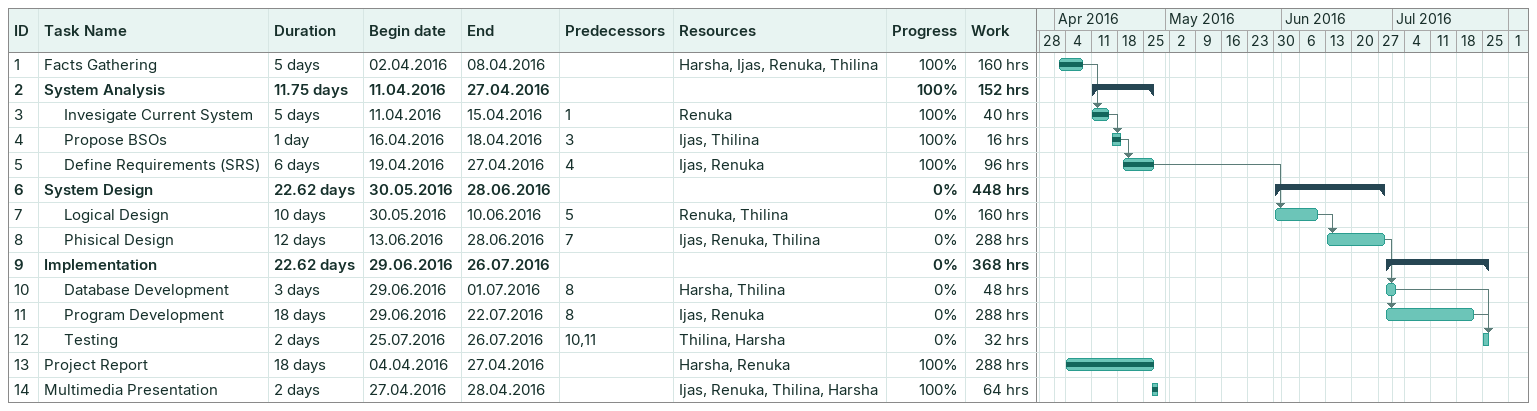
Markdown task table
| ID | Level | Task | Duration | Start | Finish | Predecessors | Resources | % complete | Work (h) |
|---|---|---|---|---|---|---|---|---|---|
| 1 | 1 | Facts Gathering | 5d | 2016-04-02 | 2016-04-08 |  | Harsha, Ijas, Renuka, Thilina | 100 | 160 |
| 2 | 1 | **System Analysis** | 11.75d | 2016-04-11 | 2016-04-27 |  |  | 100 | 152 |
| 3 | 2 | Invesigate Current System | 5d | 2016-04-11 | 2016-04-15 | 1 | Renuka | 100 | 40 |
| 4 | 2 | Propose BSOs | 1d | 2016-04-16 | 2016-04-18 | 3 | Ijas, Thilina | 100 | 16 |
| 5 | 2 | Define Requirements (SRS) | 6d | 2016-04-19 | 2016-04-27 | 4 | Ijas, Renuka | 100 | 96 |
| 6 | 1 | **System Design** | 22.62d | 2016-05-30 | 2016-06-28 |  |  | 0 | 448 |
| 7 | 2 | Logical Design | 10d | 2016-05-30 | 2016-06-10 | 5 | Renuka, Thilina | 0 | 160 |
| 8 | 2 | Phisical Design | 12d | 2016-06-13 | 2016-06-28 | 7 | Ijas, Renuka, Thilina | 0 | 288 |
| 9 | 1 | **Implementation** | 22.62d | 2016-06-29 | 2016-07-26 |  |  | 0 | 368 |
| 10 | 2 | Database Development | 3d | 2016-06-29 | 2016-07-01 | 8 | Harsha, Thilina | 0 | 48 |
| 11 | 2 | Program Development | 18d | 2016-06-29 | 2016-07-22 | 8 | Ijas, Renuka | 0 | 288 |
| 12 | 2 | Testing | 2d | 2016-07-25 | 2016-07-26 | 10, 11 | Thilina, Harsha | 0 | 32 |
| 13 | 1 | Project Report | 18d | 2016-04-04 | 2016-04-27 |  | Harsha, Renuka | 100 | 288 |
| 14 | 1 | Multimedia Presentation | 2d | 2016-04-27 | 2016-04-28 |  | Ijas, Renuka, Thilina, Harsha | 100 | 64 |
